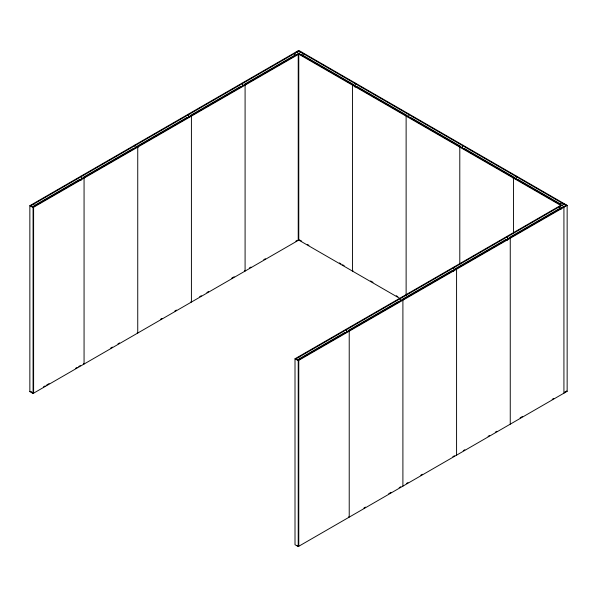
<?xml version="1.0" encoding="UTF-8"?>
<svg xmlns="http://www.w3.org/2000/svg" width="597" height="597" viewBox="0 0 597 597"><rect width="100%" height="100%" fill="white"/><g stroke="black" fill="none" stroke-linecap="round" stroke-linejoin="round"><path stroke-width="0.9" d="M299.306 239.778L33.074 393.483L29.85 391.625L29.85 205.681L298.769 50.424L567.15 205.375L567.15 391.319L298.231 546.576L295.008 544.718L295.008 358.775L561.247 205.062M30.925 205.681L298.769 51.044M34.133 205.689L79.767 179.346L81.199 180.167M82.99 177.481L133.444 148.355M187.122 117.363L136.668 146.496L138.094 147.317M190.339 115.505L240.8 86.371M244.016 84.513L294.478 55.387L294.478 53.521L296.619 54.767M33.074 206.928L300.918 52.282M29.85 205.681L33.074 207.547L299.306 53.834M301.455 52.596L301.992 52.282M300.918 54.767L303.06 53.521L303.06 55.387L353.521 84.513M352.984 84.826L352.446 85.132L352.446 271.075L352.984 270.762M355.663 83.274L355.125 83.587L355.125 87.304M406.661 115.811L406.124 116.124L406.124 295.56M409.341 114.266L408.803 114.572L408.803 117.363M29.85 391.625L30.925 391.625M43.484 386.856L45.081 385.931M46.685 385.005L49.088 383.617M75.52 368.356L77.117 367.431M78.722 366.506L80.326 365.588M110.766 348.006L112.37 347.081M117.975 343.842L119.579 342.924M160.436 319.328L162.041 318.41M174.854 311.007L176.458 310.082M199.689 296.664L201.293 295.739M206.905 292.508L208.502 291.582M231.74 278.165L234.143 276.777M249.359 267.993L250.964 267.068M263.784 259.665L265.381 258.74M295.828 241.166L297.433 240.24M459.436 147.317L460.869 146.496L410.415 117.363M463.018 145.258L462.481 145.564L462.481 148.355M513.114 178.309L514.547 177.481L464.093 148.355M516.696 176.242L516.159 176.555L516.159 179.346M559.635 204.137L561.784 202.898M563.396 203.823L563.926 203.517M296.082 358.775L563.926 204.137M299.298 358.782L344.932 332.432M348.148 330.574L398.609 301.44M401.826 299.582L452.28 270.456L453.713 271.277M455.504 268.59L505.957 239.464L507.39 240.292M509.181 237.606L559.635 208.472L561.068 209.301M298.231 360.013L566.613 205.062M295.008 358.775L298.231 360.633L567.15 205.375M363.909 508.04L365.513 507.114M388.744 493.697L391.147 492.309M399.162 487.682L400.759 486.756M406.37 483.525L407.975 482.6M420.788 475.197L422.392 474.272M452.832 456.698L454.436 455.772M463.25 450.683L464.854 449.757M488.085 436.34L489.689 435.414M495.294 432.183L496.898 431.258M520.129 417.84L522.532 416.452M552.18 399.341L553.777 398.415M564.643 392.139L566.075 391.319M298.231 50.738L566.075 205.375M356.737 86.371L407.191 115.505M517.771 179.346L560.18 203.831M296.619 52.282L563.926 206.614M295.545 52.282L296.082 52.596M561.247 205.681L298.231 53.834L298.231 239.778L400.512 298.828M563.396 206.928L563.926 207.234L563.926 393.177M561.784 207.853L559.635 206.614L559.635 209.405M241.875 83.274L242.412 83.587L242.412 86.371M244.554 84.826L245.091 85.132L245.091 271.075L244.554 270.762M507.032 236.367L507.569 236.673L507.569 239.464M509.719 237.912L510.256 238.225L510.256 424.161M188.197 114.266L188.734 114.572L188.734 117.363M190.876 115.811L191.413 116.124L191.413 302.067L190.876 301.754M453.354 267.352L453.892 267.665L453.892 270.456M456.041 268.904L456.578 269.21L456.578 455.153M566.613 391.005L567.15 391.319M300.104 240.24L301.709 241.166M307.313 244.404L308.918 245.33M339.365 262.904L340.962 263.829M342.566 264.755L344.171 265.68M370.61 280.941L373.013 282.329M396.244 295.739L397.848 296.664M134.519 145.258L135.056 145.564L135.056 148.355M402.363 299.895L402.9 300.201L402.9 486.145M80.841 176.242L81.379 176.555L81.379 179.346M83.528 177.794L84.065 178.1L84.065 364.043L83.528 363.737M346.006 329.335L346.544 329.641L346.544 332.432M348.685 330.88L349.223 331.193L349.223 517.136L348.685 516.823M33.074 204.443L35.216 205.681M298.231 357.536L300.381 358.775M30.387 205.375L33.604 207.234L33.604 393.177L31.193 391.781M295.545 358.461L298.769 360.327L298.769 546.262L297.157 545.337M137.206 332.745L137.743 333.051L137.743 147.116M513.472 178.1L513.472 232.957M459.794 147.116L459.794 264.255M400.214 298.657L400.214 301.44M298.769 54.148L298.769 240.084M298.231 360.633L298.231 546.576M33.074 207.547L33.074 393.483"/></g></svg>
